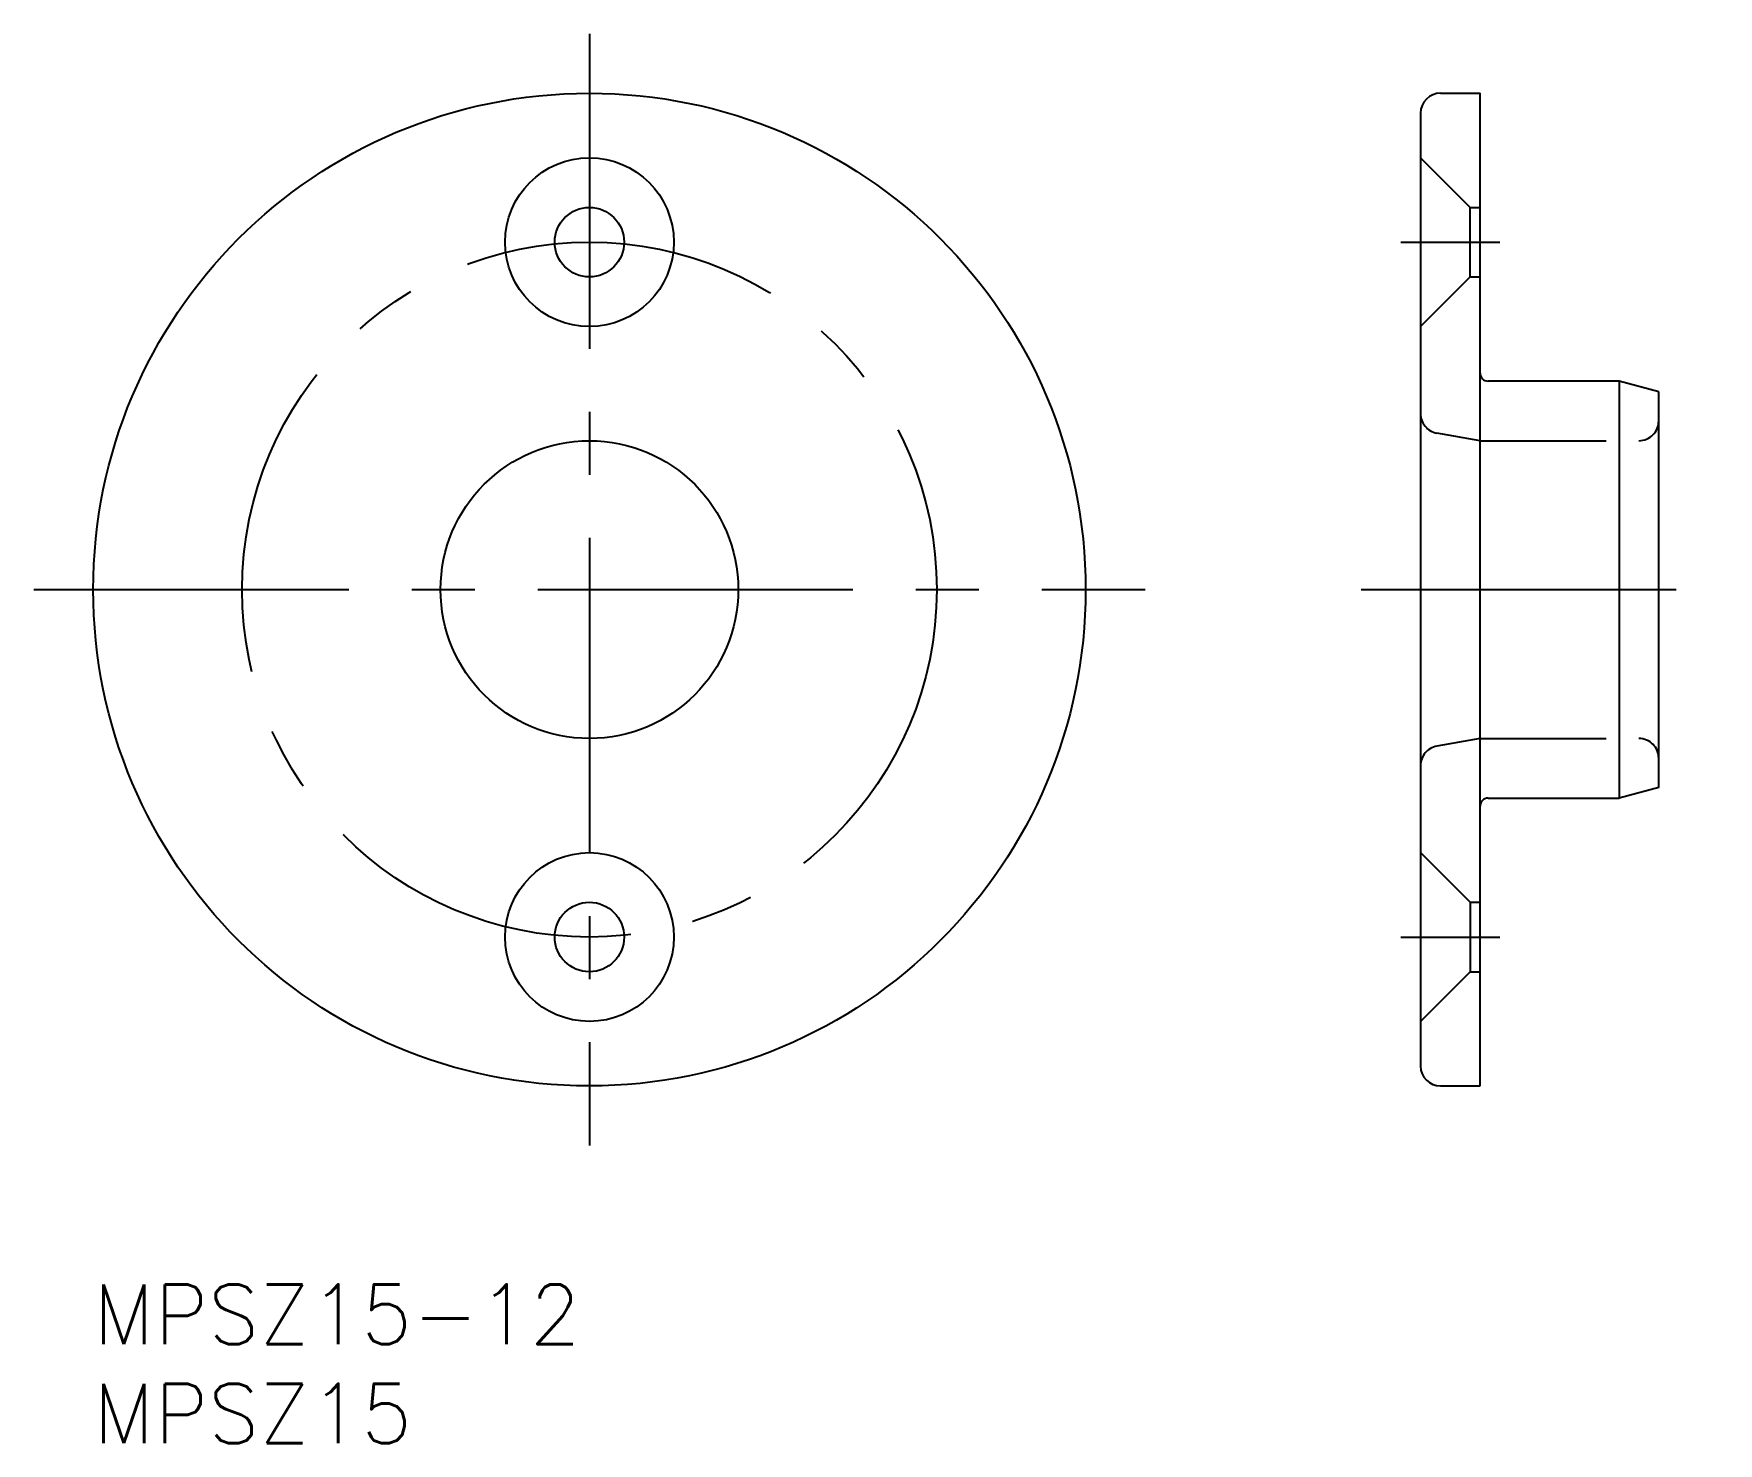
# Model space of a CAD drawing. Extents: x -3 to 81.9, y -8 to 63.
import ezdxf

# ---------------------------------------------------------------- set-up
doc = ezdxf.new("R2010")
doc.units = 0
doc.header["$LTSCALE"] = 0.5
doc.linetypes.add('CENTER', pattern=[50.8, 31.75, -6.35, 6.35, -6.35])
doc.linetypes.add('DASHED', pattern=[19.05, 12.7, -6.35])
for name, color, linetype in [('MSM_CENTER', 1, 'CENTER'), ('MSM_CONTINUOUS', 7, 'CONTINUOUS'), ('MSM_DASHED', 4, 'DASHED'), ('MSM_PART_NUMBER', 7, 'CONTINUOUS')]:
    doc.layers.add(name, color=color, linetype=linetype)
doc.styles.get("Standard").update_dxf_attribs({"font": 'txt.shx', "height": 3, "bigfont": 'bigfont.shx'})

# ---------------------------------------------------------------- blocks, each defined once
blk = doc.blocks.new('*U3')
at = {"layer": 'MSM_PART_NUMBER'}
blk.add_text('MPSZ15-12', height=3, dxfattribs=at).set_placement((0, -3))
blk = doc.blocks.new('*U4')
at = {"layer": 'MSM_PART_NUMBER'}
blk.add_text('MPSZ15', height=3, dxfattribs=at).set_placement((0, -8))

msp = doc.modelspace()

# ---------------------------------------------------------------- linework, layer by layer
at = {"layer": 'MSM_CENTER'}
for p, q in [((25, 63), (25, 7)), ((65.876, 52.5), (70.876, 52.5)), ((-3, 35), (53, 35)), ((63.876, 35), (81.876, 35)), ((65.876, 17.5), (70.876, 17.5))]:
    msp.add_line(p, q, dxfattribs=at)
msp.add_circle((25, 35), 17.5, dxfattribs=at)
at = {"layer": 'MSM_CONTINUOUS'}
for p, q in [((67.876, 60), (69.876, 60)), ((69.876, 10), (69.876, 60)), ((66.876, 59), (66.876, 11)), ((76.876, 45.5), (70.276, 45.5)), ((76.876, 45.5), (76.876, 24.5)), ((78.876, 44.964), (76.876, 45.5)), ((78.876, 25.036), (78.876, 44.964)), ((78.876, 25.036), (76.876, 24.5)), ((70.276, 24.5), (76.876, 24.5)), ((67.876, 10), (69.876, 10))]:
    msp.add_line(p, q, dxfattribs=at)
for centre, radius in [((25, 35), 25), ((25, 52.5), 4.25), ((25, 52.5), 1.75), ((25, 35), 7.5), ((25, 17.5), 4.25), ((25, 17.5), 1.75)]:
    msp.add_circle(centre, radius, dxfattribs=at)
for centre, radius, start, end in [((67.876, 59), 1, 90, 180), ((70.276, 45.9), 0.4, 180, 270), ((70.276, 24.1), 0.4, 90, 180), ((67.876, 11), 1, 180, 270)]:
    msp.add_arc(centre, radius, start, end, dxfattribs=at)
at = {"layer": 'MSM_DASHED'}
for p, q in [((66.876, 56.75), (69.376, 54.25)), ((69.376, 54.25), (69.876, 54.25)), ((69.376, 50.75), (69.376, 54.25)), ((66.876, 48.25), (69.376, 50.75)), ((69.376, 50.75), (69.876, 50.75)), ((69.876, 42.5), (67.703, 42.883)), ((69.876, 42.5), (77.876, 42.5)), ((69.876, 27.5), (67.703, 27.117)), ((69.876, 27.5), (77.876, 27.5)), ((66.876, 21.75), (69.376, 19.25)), ((69.376, 19.25), (69.376, 15.75)), ((69.376, 19.25), (69.876, 19.25)), ((66.876, 13.25), (69.376, 15.75)), ((69.376, 15.75), (69.876, 15.75))]:
    msp.add_line(p, q, dxfattribs=at)
for centre, start, end in [((67.876, 43.868), 180, 260), ((77.876, 43.5), 270, 0), ((77.876, 26.5), 0, 90), ((67.876, 26.132), 100, 180)]:
    msp.add_arc(centre, 1, start, end, dxfattribs=at)

# ---------------------------------------------------------------- block references
at = {"layer": 'MSM_CONTINUOUS'}
for name in ['*U3', '*U4']:
    msp.add_blockref(name, (0, 0), dxfattribs=at)

doc.saveas('drawing.dxf')
